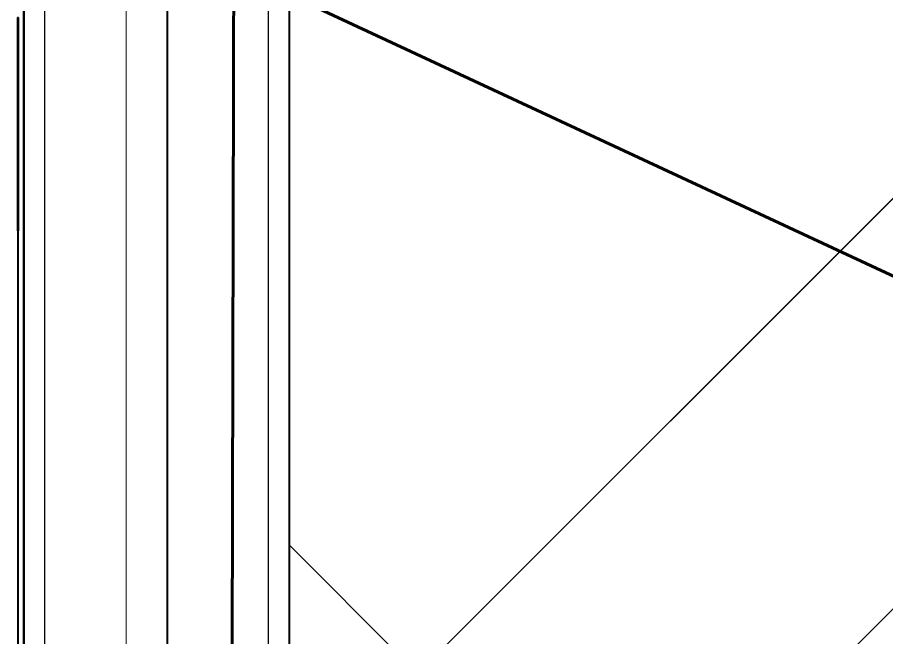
# Model space of a CAD drawing. Header units: millimetres. Extents: x -164500 to 426394, y -23753 to 102118.
# Drawn here: x 107168 to 108023, y 2932 to 3543 of the extents above; entities that cross this region are included whole.
import ezdxf

# ---------------------------------------------------------------- set-up
doc = ezdxf.new("R2010")
doc.units = ezdxf.units.MM
for name, color, linetype, lineweight in [('0) шлифовка', 5, 'Continuous', 60), ('1.4) Плинтус ПЛ-4', 6, 'Continuous', 60), ('5.2) Л-1 Линолеум', 100, 'Continuous', 30), ('7.1) НЗ Стяжка на теплый пол', 160, 'Continuous', 30), ('A-FLOR', 7, 'Continuous', 9), ('A-GENM-3', 7, 'Continuous', 5), ('Оси', 7, 'Continuous', 9)]:
    doc.layers.add(name, color=color, linetype=linetype, lineweight=lineweight)
doc.layers.add('2) защита вин плитк', color=6, linetype='Continuous')
doc.layers.add('3.2.1) Нал-ой пол 4 вып', color=3, linetype='Continuous')

# ---------------------------------------------------------------- blocks, each defined once
blk = doc.blocks.new('Рисунок_горы - Рисунок_горы-31934381-Объем проектирования 1 этажа')
at = {"layer": 'A-GENM-3'}
for p, q in [((107109, 5509.4), (107109, 170.32)), ((107109, 3402.62), (107109, 3715.14)), ((107109, 3715.14), (107109, 3402.62)), ((107109, 3400.37), (107109, 3402.62)), ((107109, 3402.62), (107109, 3400.37)), ((107109, 3083.45), (107109, 3033.81)), ((107109, 3033.81), (107109, 3083.45))]:
    blk.add_line(p, q, dxfattribs=at)
for points in [[(107109, 3400.37), (107109, 3399.29), (107109, 3107.28), (107109, 3083.45)], [(107109, 3190.19), (107109, 3238.9), (107109, 3287.67), (107109, 3341.9)]]:
    blk.add_open_spline(points, degree=3, dxfattribs=at)
for points, knots in [([(107109, 3400.37), (107109, 3400.37), (107109, 3384.73), (107109, 3360.65), (107109, 3341.9)], [0.71942446, 0.71942446, 0.71942446, 0.71942446, 0.71942447, 0.726618705, 0.726618705, 0.726618705, 0.726618705]), ([(107109, 3083.45), (107109, 3083.45), (107109, 3107.11), (107109, 3395.16), (107109, 3400.31)], [0.88059701, 0.88059701, 0.88059701, 0.88059701, 0.88059702, 0.8954165, 0.8954165, 0.8954165, 0.8954165]), ([(107109, 3341.9), (107109, 3341.9), (107109, 3360.55), (107109, 3384.46), (107109, 3400.11)], [0.875, 0.875, 0.875, 0.875, 0.875, 0.9992973, 0.9992973, 0.9992973, 0.9992973]), ([(107109, 3341.9), (107109, 3341.9), (107109, 3287.67), (107109, 3238.9), (107109, 3190.19)], [0.726618705, 0.726618705, 0.726618705, 0.726618705, 0.726618715, 0.730787086, 0.730787086, 0.730787086, 0.730787086])]:
    blk.add_open_spline(points, degree=3, knots=knots, dxfattribs=at)

msp = doc.modelspace()

# ---------------------------------------------------------------- hatches: boundary and pattern name
at = {"layer": '0) шлифовка', "true_color": 0x2776bb}
h = msp.add_hatch(dxfattribs=at)
h.set_pattern_fill('ANSI31', color=152, scale=222, angle=110)
h.paths.add_polyline_path([(109674.038, 10121.05), (107435.702, 10126.305), (107435.702, 2344.938), (107858.702, 2344.938), (107858.702, 2351.938), (107928.702, 2351.938), (107973.702, 2343.938), (107973.702, 2313.938), (107963.702, 2263.938), (107928.702, 2263.938), (107928.702, 2255.938), (107858.702, 2255.938), (107515.702, 2262.938), (107515.702, 2228.095), (109613.702, 2223.17), (109613.702, 2262.938), (109368.702, 2262.938), (109368.702, 2255.938), (109298.702, 2255.938), (109263.702, 2263.938), (109263.702, 2313.938), (109253.702, 2313.938), (109253.702, 2343.938), (109298.702, 2343.938), (109298.702, 2351.938), (109368.702, 2351.938), (109655.787, 2346.13)])
at = {"layer": '2) защита вин плитк'}
h = msp.add_hatch(dxfattribs=at)
h.set_pattern_fill('ANSI31', color=256, scale=222)
h.paths.add_polyline_path([(109674.038, 10121.05), (107435.702, 10126.305), (107435.702, 2344.938), (107858.702, 2344.938), (107858.702, 2351.938), (107928.702, 2351.938), (107973.702, 2343.938), (107973.702, 2313.938), (107963.702, 2263.938), (107928.702, 2263.938), (107928.702, 2255.938), (107858.702, 2255.938), (107515.702, 2262.938), (107515.702, 2228.095), (109613.702, 2223.17), (109613.702, 2262.938), (109368.702, 2262.938), (109368.702, 2255.938), (109298.702, 2255.938), (109263.702, 2263.938), (109263.702, 2313.938), (109253.702, 2313.938), (109253.702, 2343.938), (109298.702, 2343.938), (109298.702, 2351.938), (109368.702, 2351.938), (109655.787, 2346.13)])
at = {"layer": '3.2.1) Нал-ой пол 4 вып'}
h = msp.add_hatch(dxfattribs=at)
h.set_pattern_fill('ANSI31', color=256, scale=300)
h.paths.add_polyline_path([(109674.038, 10148.887), (107435.702, 10154.141), (107435.702, 2372.774), (107858.702, 2372.774), (107858.702, 2379.774), (107928.702, 2379.774), (107973.702, 2371.774), (107973.702, 2341.774), (107963.702, 2291.774), (107928.702, 2291.774), (107928.702, 2283.774), (107858.702, 2283.774), (107515.702, 2290.774), (107515.702, 2255.932), (109613.702, 2251.007), (109613.702, 2290.774), (109368.702, 2290.774), (109368.702, 2283.774), (109298.702, 2283.774), (109263.702, 2291.774), (109263.702, 2341.774), (109253.702, 2341.774), (109253.702, 2371.774), (109298.702, 2371.774), (109298.702, 2379.774), (109368.702, 2379.774), (109655.787, 2373.966)])
at = {"layer": '5.2) Л-1 Линолеум'}
h = msp.add_hatch(dxfattribs=at)
h.set_pattern_fill('ANSI37', color=256, scale=300)
h.paths.add_polyline_path([(109674.038, 10148.887), (107435.702, 10154.141), (107435.702, 2372.774), (107858.702, 2372.774), (107858.702, 2379.774), (107928.702, 2379.774), (107973.702, 2371.774), (107973.702, 2341.774), (107963.702, 2291.774), (107928.702, 2291.774), (107928.702, 2283.774), (107858.702, 2283.774), (107515.702, 2290.774), (107515.702, 2255.932), (109613.702, 2251.007), (109613.702, 2290.774), (109368.702, 2290.774), (109368.702, 2283.774), (109298.702, 2283.774), (109263.702, 2291.774), (109263.702, 2341.774), (109253.702, 2341.774), (109253.702, 2371.774), (109298.702, 2371.774), (109298.702, 2379.774), (109368.702, 2379.774), (109655.787, 2373.966)])
at = {"layer": '7.1) НЗ Стяжка на теплый пол'}
h = msp.add_hatch(dxfattribs=at)
h.set_pattern_fill('ANSI31', color=256, scale=333)
h.paths.add_polyline_path([(109674.038, 10121.05), (107435.702, 10126.305), (107435.702, 2344.938), (107858.702, 2344.938), (107858.702, 2351.938), (107928.702, 2351.938), (107973.702, 2343.938), (107973.702, 2313.938), (107963.702, 2263.938), (107928.702, 2263.938), (107928.702, 2255.938), (107858.702, 2255.938), (107515.702, 2262.938), (107515.702, 2228.095), (109613.702, 2223.17), (109613.702, 2262.938), (109368.702, 2262.938), (109368.702, 2255.938), (109298.702, 2255.938), (109263.702, 2263.938), (109263.702, 2313.938), (109253.702, 2313.938), (109253.702, 2343.938), (109298.702, 2343.938), (109298.702, 2351.938), (109368.702, 2351.938), (109655.787, 2346.13)])

# ---------------------------------------------------------------- linework, layer by layer
for p, q in [((107194.702, 13.938), (107194.702, 10463.938)), ((107414.702, 2263.938), (107414.702, 10463.938)), ((107314.702, 10253.938), (107314.702, 24.438)), ((107315.702, 24.438), (107315.702, 10253.938)), ((107435.702, 2344.938), (107435.702, 10242.938)), ((107173.702, 3783.671), (107173.702, 3192.719)), ((107168.669, 3542.587), (107167.669, 3542.587)), ((107173.702, 3537.005), (107174.702, 3537.005)), ((107173.702, 3503.089), (107174.702, 3503.089)), ((107174.702, 3473.906), (107173.702, 3473.906)), ((107173.702, 3433.906), (107174.702, 3433.906)), ((107168.669, 3332.568), (107167.669, 3332.568)), ((107167.669, 3332.568), (107167.669, 2435.051)), ((107168.669, 2435.051), (107168.669, 3332.568)), ((107173.702, 3192.719), (107174.702, 3192.719)), ((107173.702, 3159.754), (107174.702, 3159.754))]:
    msp.add_line(p, q)
at = {"flags": 128}
msp.add_lwpolyline([(109655.498, 2223.072), (109674.038, 10121.05), (107396.044, 10126.398), (107377.504, 2228.42)], close=True, dxfattribs=at)
for points in [[(107173.702, 3159.754), (107173.702, 3300.172), (107173.702, 3484.66), (107173.702, 3713.218)], [(107173.702, 3713.218), (107173.702, 3484.66), (107173.702, 3300.172), (107173.702, 3159.754)], [(107167.669, 3332.568), (107167.669, 3402.881), (107167.669, 3472.887), (107167.669, 3542.587)], [(107167.669, 3542.587), (107167.669, 3382.409), (107167.669, 3254.488), (107167.669, 3158.821)], [(107168.669, 3158.821), (107168.669, 3254.488), (107168.669, 3382.409), (107168.669, 3542.587)], [(107168.669, 3542.587), (107168.669, 3472.887), (107168.669, 3402.881), (107168.669, 3332.568)], [(107173.702, 2486.166), (107173.702, 2721.53), (107173.702, 2957.047), (107173.702, 3192.719)]]:
    msp.add_open_spline(points, degree=3)
at = {"layer": '1.4) Плинтус ПЛ-4', "flags": 128}
msp.add_lwpolyline([(107435.702, 10126.305), (107396.044, 10126.398), (107377.504, 2228.42), (108013.702, 2226.926)], dxfattribs=at)
at = {"layer": 'A-FLOR'}
for p, q in [((107174.702, 10243.938), (107174.702, 33.938)), ((107434.702, 2420.938), (107434.702, 10242.938))]:
    msp.add_line(p, q, dxfattribs=at)
at = {"layer": 'Оси'}
msp.add_lwpolyline([(107274.702, 13.938), (107274.702, 2957.679), (107274.702, 16892.225), (107274.702, 21892.225)], dxfattribs=at)

# ---------------------------------------------------------------- block references
msp.add_blockref('Рисунок_горы - Рисунок_горы-31934381-Объем проектирования 1 этажа', (64.702, -136.062))

doc.saveas('drawing.dxf')
